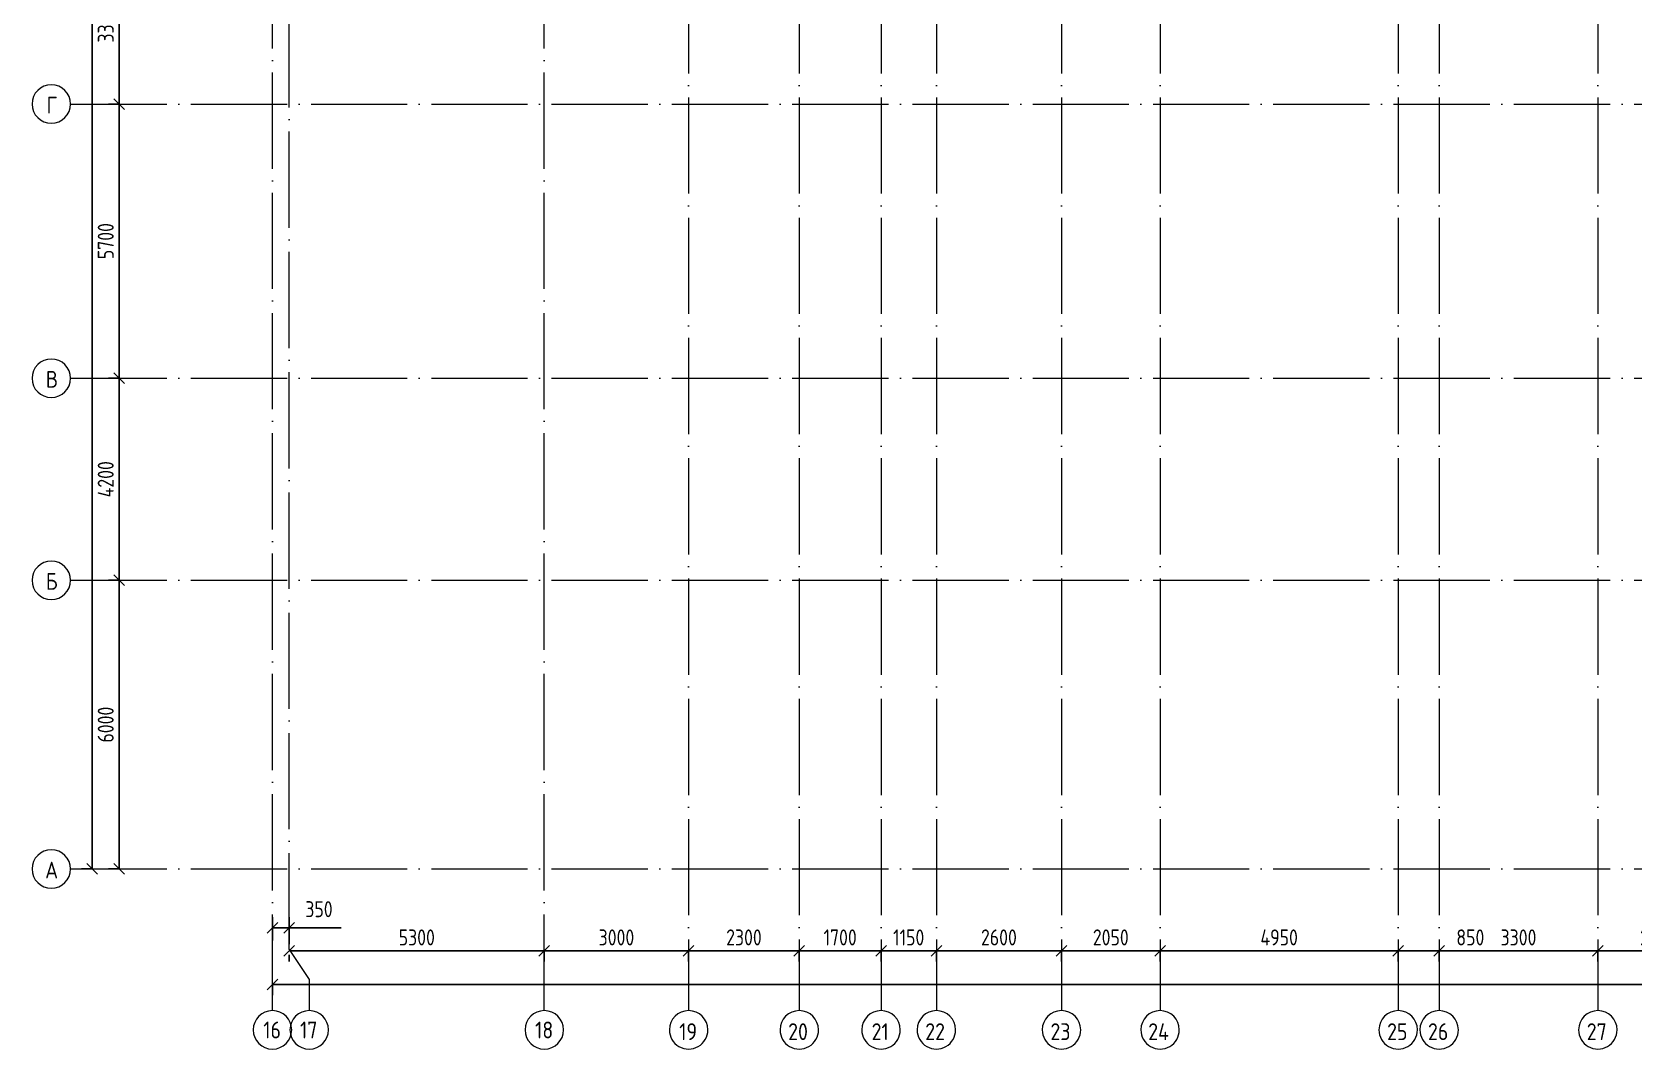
# Model space of a CAD drawing. Header units: millimetres. Extents: x -68946 to 690821, y -552984 to 293768.
# Drawn here: x 76440 to 109738, y -3737 to 17421 of the extents above; entities that cross this region are included whole.
import ezdxf

# ---------------------------------------------------------------- set-up
doc = ezdxf.new("R2010")
doc.units = ezdxf.units.MM
doc.linetypes.add('ADSK_Линия сетки', pattern=[2500, 2000, -250, 0, -250])
doc.layers.get('Defpoints').update_dxf_attribs({"color": 250})
for name, color, linetype, lineweight in [('A-____-____-DIMS', 250, 'Continuous', 9), ('S-GRID-____-IDEN', 250, 'Continuous', 9), ('S-GRID-____-OTLN', 250, 'Continuous', 9)]:
    doc.layers.add(name, color=color, linetype=linetype, lineweight=lineweight)
doc.styles.add('GOST Common', font='', dxfattribs={"width": 0.9, "height": 350})
doc.styles.get("Standard").update_dxf_attribs({"font": 'ГОСТ тип А.ttf'})
doc.styles.get('GOST Common').set_extended_font_data('GOST Common')
doc.dimstyles.new('А3', dxfattribs={"dimtxt": 333, "dimasz": 222, "dimexe": 222, "dimexo": 111, "dimgap": 111, "dimtad": 1, "dimtoh": 1, "dimdec": 0, "dimrnd": 0.0015, "dimzin": 0, "dimdsep": 46, "dimtxsty": 'Standard', "dimblk": 'OBLIQUE', "dimcen": 0, "dimclrd": 7, "dimclre": 7, "dimclrt": 7, "dimadec": 0, "dimazin": 0, "dimtfac": 1, "dimtdec": 0, "dimtofl": 0, "dimtmove": 0, "dimatfit": 3, "dimfxl": 1, "dimtolj": 1, "dimtzin": 0, "dimarcsym": 0})

# ---------------------------------------------------------------- blocks, each defined once
blk = doc.blocks.new('Ось сетки - Круг_Ø8 мм-39983606-АР1_Маркировочный план 1 этажа С2и3')
at = {"layer": 'S-GRID-____-IDEN'}
for start, end in [(360, 180), (180, 360)]:
    blk.add_arc((0, 0), 4, start, end, dxfattribs=at)
blk = doc.blocks.new('_Oblique')
at = {"color": 0, "linetype": 'ByBlock', "lineweight": -2}
blk.add_line((-0.5, -0.5), (0.5, 0.5), dxfattribs=at)
blk = doc.blocks.new('*D2518')
at = {"layer": 'A-____-____-DIMS', "color": 7, "lineweight": -2, "transparency": 16777216}
for p, q in [((81438, -1465), (81438, -978)), ((81788, -1539), (81788, -978)), ((81438, -1200), (81788, -1200)), ((81788, -1200), (82865, -1200))]:
    blk.add_line(p, q, dxfattribs=at)
at = {"layer": 'Defpoints', "color": 0, "lineweight": 30, "transparency": 16777216}
for p in [(81788, -1200), (81438, -1576), (81788, -1650)]:
    blk.add_point(p, dxfattribs=at)
at = {"layer": 'A-____-____-DIMS', "color": 7, "lineweight": -2, "transparency": 16777216, "xscale": 222, "yscale": 222, "zscale": 222, "rotation": 180}
blk.add_blockref('_Oblique', (81438, -1200), dxfattribs=at)
at = {"layer": 'A-____-____-DIMS', "color": 7, "lineweight": -2, "transparency": 16777216, "xscale": 222, "yscale": 222, "zscale": 222}
blk.add_blockref('_Oblique', (81788, -1200), dxfattribs=at)
at = {"layer": 'A-____-____-DIMS', "color": 7, "transparency": 16777216, "insert": (82121, -645), "char_height": 333, "width": 1.86, "attachment_point": 1, "line_spacing_factor": 1.022761}
blk.add_mtext('\\A1;350', dxfattribs=at)
blk = doc.blocks.new('*D2519')
at = {"layer": 'A-____-____-DIMS', "color": 7, "lineweight": -2, "transparency": 16777216}
for p, q in [((81788, -1676), (87088, -1676)), ((81788, -1761), (81788, -1898)), ((87088, -1687), (87088, -1898))]:
    blk.add_line(p, q, dxfattribs=at)
at = {"layer": 'Defpoints', "color": 0, "lineweight": 30, "transparency": 16777216}
for p in [(81788, -1650), (87088, -1576), (87088, -1676)]:
    blk.add_point(p, dxfattribs=at)
at = {"layer": 'A-____-____-DIMS', "color": 7, "lineweight": -2, "transparency": 16777216, "xscale": 222, "yscale": 222, "zscale": 222, "rotation": 180}
blk.add_blockref('_Oblique', (81788, -1676), dxfattribs=at)
at = {"layer": 'A-____-____-DIMS', "color": 7, "lineweight": -2, "transparency": 16777216, "xscale": 222, "yscale": 222, "zscale": 222}
blk.add_blockref('_Oblique', (87088, -1676), dxfattribs=at)
at = {"layer": 'A-____-____-DIMS', "color": 7, "transparency": 16777216, "insert": (84438, -1398), "char_height": 333, "width": 2.48, "attachment_point": 5}
blk.add_mtext('\\A1;5300', dxfattribs=at)
blk = doc.blocks.new('*D2520')
at = {"layer": 'A-____-____-DIMS', "color": 7, "lineweight": -2, "transparency": 16777216}
for p, q in [((87088, -1676), (90088, -1676)), ((87088, -1687), (87088, -1898)), ((90088, -1687), (90088, -1898))]:
    blk.add_line(p, q, dxfattribs=at)
at = {"layer": 'Defpoints', "color": 0, "lineweight": 30, "transparency": 16777216}
for p in [(87088, -1576), (90088, -1576), (90088, -1676)]:
    blk.add_point(p, dxfattribs=at)
at = {"layer": 'A-____-____-DIMS', "color": 7, "lineweight": -2, "transparency": 16777216, "xscale": 222, "yscale": 222, "zscale": 222, "rotation": 180}
blk.add_blockref('_Oblique', (87088, -1676), dxfattribs=at)
at = {"layer": 'A-____-____-DIMS', "color": 7, "lineweight": -2, "transparency": 16777216, "xscale": 222, "yscale": 222, "zscale": 222}
blk.add_blockref('_Oblique', (90088, -1676), dxfattribs=at)
at = {"layer": 'A-____-____-DIMS', "color": 7, "transparency": 16777216, "insert": (88588, -1398), "char_height": 333, "width": 2.48, "attachment_point": 5}
blk.add_mtext('\\A1;3000', dxfattribs=at)
blk = doc.blocks.new('*D2521')
at = {"layer": 'A-____-____-DIMS', "color": 7, "lineweight": -2, "transparency": 16777216}
for p, q in [((90088, -1676), (92388, -1676)), ((90088, -1687), (90088, -1898)), ((92388, -1687), (92388, -1898))]:
    blk.add_line(p, q, dxfattribs=at)
at = {"layer": 'Defpoints', "color": 0, "lineweight": 30, "transparency": 16777216}
for p in [(90088, -1576), (92388, -1576), (92388, -1676)]:
    blk.add_point(p, dxfattribs=at)
at = {"layer": 'A-____-____-DIMS', "color": 7, "lineweight": -2, "transparency": 16777216, "xscale": 222, "yscale": 222, "zscale": 222, "rotation": 180}
blk.add_blockref('_Oblique', (90088, -1676), dxfattribs=at)
at = {"layer": 'A-____-____-DIMS', "color": 7, "lineweight": -2, "transparency": 16777216, "xscale": 222, "yscale": 222, "zscale": 222}
blk.add_blockref('_Oblique', (92388, -1676), dxfattribs=at)
at = {"layer": 'A-____-____-DIMS', "color": 7, "transparency": 16777216, "insert": (91238, -1398), "char_height": 333, "width": 2.48, "attachment_point": 5}
blk.add_mtext('\\A1;2300', dxfattribs=at)
blk = doc.blocks.new('*D2522')
at = {"layer": 'A-____-____-DIMS', "color": 7, "lineweight": -2, "transparency": 16777216}
for p, q in [((92388, -1676), (94088, -1676)), ((92388, -1687), (92388, -1898)), ((94088, -1687), (94088, -1898))]:
    blk.add_line(p, q, dxfattribs=at)
at = {"layer": 'Defpoints', "color": 0, "lineweight": 30, "transparency": 16777216}
for p in [(92388, -1576), (94088, -1576), (94088, -1676)]:
    blk.add_point(p, dxfattribs=at)
at = {"layer": 'A-____-____-DIMS', "color": 7, "lineweight": -2, "transparency": 16777216, "xscale": 222, "yscale": 222, "zscale": 222, "rotation": 180}
blk.add_blockref('_Oblique', (92388, -1676), dxfattribs=at)
at = {"layer": 'A-____-____-DIMS', "color": 7, "lineweight": -2, "transparency": 16777216, "xscale": 222, "yscale": 222, "zscale": 222}
blk.add_blockref('_Oblique', (94088, -1676), dxfattribs=at)
at = {"layer": 'A-____-____-DIMS', "color": 7, "transparency": 16777216, "insert": (93238, -1398), "char_height": 333, "width": 2.3, "attachment_point": 5}
blk.add_mtext('\\A1;1700', dxfattribs=at)
blk = doc.blocks.new('*D2523')
at = {"layer": 'A-____-____-DIMS', "color": 7, "lineweight": -2, "transparency": 16777216}
for p, q in [((94088, -1676), (95238, -1676)), ((94088, -1687), (94088, -1898)), ((95238, -1687), (95238, -1898))]:
    blk.add_line(p, q, dxfattribs=at)
at = {"layer": 'Defpoints', "color": 0, "lineweight": 30, "transparency": 16777216}
for p in [(94088, -1576), (95238, -1576), (95238, -1676)]:
    blk.add_point(p, dxfattribs=at)
at = {"layer": 'A-____-____-DIMS', "color": 7, "lineweight": -2, "transparency": 16777216, "xscale": 222, "yscale": 222, "zscale": 222, "rotation": 180}
blk.add_blockref('_Oblique', (94088, -1676), dxfattribs=at)
at = {"layer": 'A-____-____-DIMS', "color": 7, "lineweight": -2, "transparency": 16777216, "xscale": 222, "yscale": 222, "zscale": 222}
blk.add_blockref('_Oblique', (95238, -1676), dxfattribs=at)
at = {"layer": 'A-____-____-DIMS', "color": 7, "transparency": 16777216, "insert": (94663, -1398), "char_height": 333, "width": 2.11, "attachment_point": 5}
blk.add_mtext('\\A1;1150', dxfattribs=at)
blk = doc.blocks.new('*D2524')
at = {"layer": 'A-____-____-DIMS', "color": 7, "lineweight": -2, "transparency": 16777216}
for p, q in [((95238, -1676), (97838, -1676)), ((95238, -1687), (95238, -1898)), ((97838, -1687), (97838, -1898))]:
    blk.add_line(p, q, dxfattribs=at)
at = {"layer": 'Defpoints', "color": 0, "lineweight": 30, "transparency": 16777216}
for p in [(95238, -1576), (97838, -1576), (97838, -1676)]:
    blk.add_point(p, dxfattribs=at)
at = {"layer": 'A-____-____-DIMS', "color": 7, "lineweight": -2, "transparency": 16777216, "xscale": 222, "yscale": 222, "zscale": 222, "rotation": 180}
blk.add_blockref('_Oblique', (95238, -1676), dxfattribs=at)
at = {"layer": 'A-____-____-DIMS', "color": 7, "lineweight": -2, "transparency": 16777216, "xscale": 222, "yscale": 222, "zscale": 222}
blk.add_blockref('_Oblique', (97838, -1676), dxfattribs=at)
at = {"layer": 'A-____-____-DIMS', "color": 7, "transparency": 16777216, "insert": (96538, -1398), "char_height": 333, "width": 2.48, "attachment_point": 5}
blk.add_mtext('\\A1;2600', dxfattribs=at)
blk = doc.blocks.new('*D2525')
at = {"layer": 'A-____-____-DIMS', "color": 7, "lineweight": -2, "transparency": 16777216}
for p, q in [((97838, -1676), (99888, -1676)), ((97838, -1687), (97838, -1898)), ((99888, -1687), (99888, -1898))]:
    blk.add_line(p, q, dxfattribs=at)
at = {"layer": 'Defpoints', "color": 0, "lineweight": 30, "transparency": 16777216}
for p in [(97838, -1576), (99888, -1576), (99888, -1676)]:
    blk.add_point(p, dxfattribs=at)
at = {"layer": 'A-____-____-DIMS', "color": 7, "lineweight": -2, "transparency": 16777216, "xscale": 222, "yscale": 222, "zscale": 222, "rotation": 180}
blk.add_blockref('_Oblique', (97838, -1676), dxfattribs=at)
at = {"layer": 'A-____-____-DIMS', "color": 7, "lineweight": -2, "transparency": 16777216, "xscale": 222, "yscale": 222, "zscale": 222}
blk.add_blockref('_Oblique', (99888, -1676), dxfattribs=at)
at = {"layer": 'A-____-____-DIMS', "color": 7, "transparency": 16777216, "insert": (98863, -1398), "char_height": 333, "width": 2.48, "attachment_point": 5}
blk.add_mtext('\\A1;2050', dxfattribs=at)
blk = doc.blocks.new('*D2526')
at = {"layer": 'A-____-____-DIMS', "color": 7, "lineweight": -2, "transparency": 16777216}
for p, q in [((99888, -1676), (104838, -1676)), ((99888, -1687), (99888, -1898)), ((104838, -1687), (104838, -1898))]:
    blk.add_line(p, q, dxfattribs=at)
at = {"layer": 'Defpoints', "color": 0, "lineweight": 30, "transparency": 16777216}
for p in [(99888, -1576), (104838, -1576), (104838, -1676)]:
    blk.add_point(p, dxfattribs=at)
at = {"layer": 'A-____-____-DIMS', "color": 7, "lineweight": -2, "transparency": 16777216, "xscale": 222, "yscale": 222, "zscale": 222, "rotation": 180}
blk.add_blockref('_Oblique', (99888, -1676), dxfattribs=at)
at = {"layer": 'A-____-____-DIMS', "color": 7, "lineweight": -2, "transparency": 16777216, "xscale": 222, "yscale": 222, "zscale": 222}
blk.add_blockref('_Oblique', (104838, -1676), dxfattribs=at)
at = {"layer": 'A-____-____-DIMS', "color": 7, "transparency": 16777216, "insert": (102363, -1398), "char_height": 333, "width": 2.57, "attachment_point": 5}
blk.add_mtext('\\A1;4950', dxfattribs=at)
blk = doc.blocks.new('*D2527')
at = {"layer": 'A-____-____-DIMS', "color": 7, "lineweight": -2, "transparency": 16777216}
for p, q in [((104838, -1676), (105688, -1676)), ((104838, -1687), (104838, -1898)), ((105688, -1676), (106765, -1676)), ((105688, -1687), (105688, -1898))]:
    blk.add_line(p, q, dxfattribs=at)
at = {"layer": 'Defpoints', "color": 0, "lineweight": 30, "transparency": 16777216}
for p in [(104838, -1576), (105688, -1576), (105688, -1676)]:
    blk.add_point(p, dxfattribs=at)
at = {"layer": 'A-____-____-DIMS', "color": 7, "lineweight": -2, "transparency": 16777216, "xscale": 222, "yscale": 222, "zscale": 222, "rotation": 180}
blk.add_blockref('_Oblique', (104838, -1676), dxfattribs=at)
at = {"layer": 'A-____-____-DIMS', "color": 7, "lineweight": -2, "transparency": 16777216, "xscale": 222, "yscale": 222, "zscale": 222}
blk.add_blockref('_Oblique', (105688, -1676), dxfattribs=at)
at = {"layer": 'A-____-____-DIMS', "color": 7, "transparency": 16777216, "insert": (106337, -1398), "char_height": 333, "width": 1.86, "attachment_point": 5}
blk.add_mtext('\\A1;850', dxfattribs=at)
blk = doc.blocks.new('*D2528')
at = {"layer": 'A-____-____-DIMS', "color": 7, "lineweight": -2, "transparency": 16777216}
for p, q in [((105688, -1676), (108988, -1676)), ((105688, -1687), (105688, -1898)), ((108988, -1687), (108988, -1898))]:
    blk.add_line(p, q, dxfattribs=at)
at = {"layer": 'Defpoints', "color": 0, "lineweight": 30, "transparency": 16777216}
for p in [(105688, -1576), (108988, -1576), (108988, -1676)]:
    blk.add_point(p, dxfattribs=at)
at = {"layer": 'A-____-____-DIMS', "color": 7, "lineweight": -2, "transparency": 16777216, "xscale": 222, "yscale": 222, "zscale": 222, "rotation": 180}
blk.add_blockref('_Oblique', (105688, -1676), dxfattribs=at)
at = {"layer": 'A-____-____-DIMS', "color": 7, "lineweight": -2, "transparency": 16777216, "xscale": 222, "yscale": 222, "zscale": 222}
blk.add_blockref('_Oblique', (108988, -1676), dxfattribs=at)
at = {"layer": 'A-____-____-DIMS', "color": 7, "transparency": 16777216, "insert": (107338, -1398), "char_height": 333, "width": 2.48, "attachment_point": 5}
blk.add_mtext('\\A1;3300', dxfattribs=at)
blk = doc.blocks.new('*D2529')
at = {"layer": 'A-____-____-DIMS', "color": 7, "lineweight": -2, "transparency": 16777216}
for p, q in [((108988, -1676), (111488, -1676)), ((108988, -1687), (108988, -1898)), ((111488, -1687), (111488, -1898))]:
    blk.add_line(p, q, dxfattribs=at)
at = {"layer": 'Defpoints', "color": 0, "lineweight": 30, "transparency": 16777216}
for p in [(108988, -1576), (111488, -1576), (111488, -1676)]:
    blk.add_point(p, dxfattribs=at)
at = {"layer": 'A-____-____-DIMS', "color": 7, "lineweight": -2, "transparency": 16777216, "xscale": 222, "yscale": 222, "zscale": 222, "rotation": 180}
blk.add_blockref('_Oblique', (108988, -1676), dxfattribs=at)
at = {"layer": 'A-____-____-DIMS', "color": 7, "lineweight": -2, "transparency": 16777216, "xscale": 222, "yscale": 222, "zscale": 222}
blk.add_blockref('_Oblique', (111488, -1676), dxfattribs=at)
at = {"layer": 'A-____-____-DIMS', "color": 7, "transparency": 16777216, "insert": (110238, -1398), "char_height": 333, "width": 2.48, "attachment_point": 5}
blk.add_mtext('\\A1;2500', dxfattribs=at)
blk = doc.blocks.new('*D2546')
at = {"layer": 'A-____-____-DIMS', "color": 7, "lineweight": -2, "transparency": 16777216}
for p, q in [((81438, -2376), (165038, -2376)), ((81438, -2387), (81438, -2598)), ((165038, -2387), (165038, -2598))]:
    blk.add_line(p, q, dxfattribs=at)
at = {"layer": 'Defpoints', "color": 0, "lineweight": 30, "transparency": 16777216}
for p in [(81438, -2276), (165038, -2276), (165038, -2376)]:
    blk.add_point(p, dxfattribs=at)
at = {"layer": 'A-____-____-DIMS', "color": 7, "lineweight": -2, "transparency": 16777216, "xscale": 222, "yscale": 222, "zscale": 222, "rotation": 180}
blk.add_blockref('_Oblique', (81438, -2376), dxfattribs=at)
at = {"layer": 'A-____-____-DIMS', "color": 7, "lineweight": -2, "transparency": 16777216, "xscale": 222, "yscale": 222, "zscale": 222}
blk.add_blockref('_Oblique', (165038, -2376), dxfattribs=at)
at = {"layer": 'A-____-____-DIMS', "color": 7, "transparency": 16777216, "insert": (123238, -2098), "char_height": 333, "width": 3.1, "attachment_point": 5}
blk.add_mtext('\\A1;83600', dxfattribs=at)
blk = doc.blocks.new('*D2559')
at = {"layer": 'A-____-____-DIMS', "color": 7, "lineweight": -2, "transparency": 16777216}
for p, q in [((78238, 19225), (78027, 19225)), ((78249, 19225), (78249, 15925)), ((78238, 15925), (78027, 15925))]:
    blk.add_line(p, q, dxfattribs=at)
at = {"layer": 'Defpoints', "color": 0, "lineweight": 30, "transparency": 16777216}
for p in [(78349, 19225), (78249, 15925), (78349, 15925)]:
    blk.add_point(p, dxfattribs=at)
at = {"layer": 'A-____-____-DIMS', "color": 7, "lineweight": -2, "transparency": 16777216, "xscale": 222, "yscale": 222, "zscale": 222}
for p, rotation in [((78249, 19225), 90), ((78249, 15925), 270)]:
    blk.add_blockref('_Oblique', p, dxfattribs=dict(at, rotation=rotation))
at = {"layer": 'A-____-____-DIMS', "color": 7, "transparency": 16777216, "insert": (77972, 17575), "char_height": 333, "width": 2.48, "attachment_point": 5, "rotation": 90}
blk.add_mtext('\\A1;3300', dxfattribs=at)
blk = doc.blocks.new('*D2560')
at = {"layer": 'A-____-____-DIMS', "color": 7, "lineweight": -2, "transparency": 16777216}
for p, q in [((78238, 15925), (78027, 15925)), ((78249, 15925), (78249, 10225)), ((78238, 10225), (78027, 10225))]:
    blk.add_line(p, q, dxfattribs=at)
at = {"layer": 'Defpoints', "color": 0, "lineweight": 30, "transparency": 16777216}
for p in [(78349, 15925), (78249, 10225), (78349, 10225)]:
    blk.add_point(p, dxfattribs=at)
at = {"layer": 'A-____-____-DIMS', "color": 7, "lineweight": -2, "transparency": 16777216, "xscale": 222, "yscale": 222, "zscale": 222}
for p, rotation in [((78249, 15925), 90), ((78249, 10225), 270)]:
    blk.add_blockref('_Oblique', p, dxfattribs=dict(at, rotation=rotation))
at = {"layer": 'A-____-____-DIMS', "color": 7, "transparency": 16777216, "insert": (77972, 13075), "char_height": 333, "width": 2.48, "attachment_point": 5, "rotation": 90}
blk.add_mtext('\\A1;5700', dxfattribs=at)
blk = doc.blocks.new('*D2561')
at = {"layer": 'A-____-____-DIMS', "color": 7, "lineweight": -2, "transparency": 16777216}
for p, q in [((78238, 10225), (78027, 10225)), ((78249, 10225), (78249, 6025)), ((78238, 6025), (78027, 6025))]:
    blk.add_line(p, q, dxfattribs=at)
at = {"layer": 'Defpoints', "color": 0, "lineweight": 30, "transparency": 16777216}
for p in [(78349, 10225), (78249, 6025), (78349, 6025)]:
    blk.add_point(p, dxfattribs=at)
at = {"layer": 'A-____-____-DIMS', "color": 7, "lineweight": -2, "transparency": 16777216, "xscale": 222, "yscale": 222, "zscale": 222}
for p, rotation in [((78249, 10225), 90), ((78249, 6025), 270)]:
    blk.add_blockref('_Oblique', p, dxfattribs=dict(at, rotation=rotation))
at = {"layer": 'A-____-____-DIMS', "color": 7, "transparency": 16777216, "insert": (77972, 8125), "char_height": 333, "width": 2.57, "attachment_point": 5, "rotation": 90}
blk.add_mtext('\\A1;4200', dxfattribs=at)
blk = doc.blocks.new('*D2562')
at = {"layer": 'A-____-____-DIMS', "color": 7, "lineweight": -2, "transparency": 16777216}
for p, q in [((78238, 6025), (78027, 6025)), ((78249, 6025), (78249, 25)), ((78238, 25), (78027, 25))]:
    blk.add_line(p, q, dxfattribs=at)
at = {"layer": 'Defpoints', "color": 0, "lineweight": 30, "transparency": 16777216}
for p in [(78349, 6025), (78249, 25), (78349, 25)]:
    blk.add_point(p, dxfattribs=at)
at = {"layer": 'A-____-____-DIMS', "color": 7, "lineweight": -2, "transparency": 16777216, "xscale": 222, "yscale": 222, "zscale": 222}
for p, rotation in [((78249, 6025), 90), ((78249, 25), 270)]:
    blk.add_blockref('_Oblique', p, dxfattribs=dict(at, rotation=rotation))
at = {"layer": 'A-____-____-DIMS', "color": 7, "transparency": 16777216, "insert": (77972, 3025), "char_height": 333, "width": 2.48, "attachment_point": 5, "rotation": 90}
blk.add_mtext('\\A1;6000', dxfattribs=at)
blk = doc.blocks.new('*D2563')
at = {"layer": 'A-____-____-DIMS', "color": 7, "lineweight": -2, "transparency": 16777216}
for p, q in [((77676, 58375), (77465, 58375)), ((77687, 58375), (77687, 25)), ((77676, 25), (77465, 25))]:
    blk.add_line(p, q, dxfattribs=at)
at = {"layer": 'Defpoints', "color": 0, "lineweight": 30, "transparency": 16777216}
for p in [(77787, 58375), (77687, 25), (77787, 25)]:
    blk.add_point(p, dxfattribs=at)
at = {"layer": 'A-____-____-DIMS', "color": 7, "lineweight": -2, "transparency": 16777216, "xscale": 222, "yscale": 222, "zscale": 222}
for p, rotation in [((77687, 58375), 90), ((77687, 25), 270)]:
    blk.add_blockref('_Oblique', p, dxfattribs=dict(at, rotation=rotation))
at = {"layer": 'A-____-____-DIMS', "color": 7, "transparency": 16777216, "insert": (77409, 29200), "char_height": 333, "width": 3.1, "attachment_point": 5, "rotation": 90}
blk.add_mtext('\\A1;58350', dxfattribs=at)

msp = doc.modelspace()

# ---------------------------------------------------------------- linework, layer by layer
at = {"layer": 'S-GRID-____-OTLN', "color": 18, "linetype": 'ADSK_Линия сетки', "true_color": 0x000000}
for p, q in [((81437.9138, -2919.5356), (81437.9138, 61202.0045)), ((87087.9138, -2919.5356), (87087.9138, 61063.6538)), ((90087.9138, 61063.6538), (90087.9138, -2919.5356)), ((92387.9138, 61063.6538), (92387.9138, -2919.5356)), ((94087.9138, 61063.6538), (94087.9138, -2919.5356)), ((95237.9138, 61063.6538), (95237.9138, -2919.5356)), ((97837.9138, 61063.6538), (97837.9138, -2919.5356)), ((99887.9138, 61063.6538), (99887.9138, -2919.5356)), ((104837.9138, 61063.6538), (104837.9138, -2919.5356)), ((105687.9138, 61063.6538), (105687.9138, -2919.5356)), ((108987.9138, 61063.6538), (108987.9138, -2919.5356)), ((81787.9138, -1649.5356), (81787.9138, 59932.0045)), ((77240.3519, 15925), (168626.8279, 15925)), ((77240.3519, 10225), (168626.8279, 10225)), ((77240.3519, 6025), (168626.8279, 6025)), ((77240.3519, 25), (168626.8279, 25))]:
    msp.add_line(p, q, dxfattribs=at)
at = {"layer": 'S-GRID-____-OTLN', "color": 18, "true_color": 0x000000}
for p, q in [((81787.9138, -1649.5356), (82201.7478, -2276.0292)), ((82201.7478, -2276.0292), (82201.7478, -2919.5356))]:
    msp.add_line(p, q, dxfattribs=at)

# ---------------------------------------------------------------- block references
at = {"layer": 'S-GRID-____-IDEN', "color": 18, "true_color": 0x000000, "xscale": 99.99999999999993, "yscale": 99.99999999999993, "zscale": 99.99999999999993}
for p, rotation in [((76840.3519, 15925), 269.9999999999994), ((76840.3519, 10225), 269.9999999999994), ((76840.3519, 6025), 269.9999999999994), ((76840.3519, 25), 269.9999999999994), ((90087.9138, -3319.5356), 180), ((92387.9138, -3319.5356), 180), ((94087.9138, -3319.5356), 180), ((95237.9138, -3319.5356), 180), ((97837.9138, -3319.5356), 180), ((99887.9138, -3319.5356), 180), ((104837.9138, -3319.5356), 180), ((105687.9138, -3319.5356), 180), ((108987.9138, -3319.5356), 180)]:
    msp.add_blockref('Ось сетки - Круг_Ø8 мм-39983606-АР1_Маркировочный план 1 этажа С2и3', p, dxfattribs=dict(at, rotation=rotation))
for p in [(81437.9138, -3319.5356), (82201.7478, -3319.5356), (87087.9138, -3319.5356)]:
    msp.add_blockref('Ось сетки - Круг_Ø8 мм-39983606-АР1_Маркировочный план 1 этажа С2и3', p, dxfattribs=at)

# ---------------------------------------------------------------- texts
at = {"layer": 'S-GRID-____-IDEN', "color": 18, "true_color": 0x000000, "char_height": 350, "attachment_point": 1, "style": 'GOST Common'}
for s, insert, width in [('\\fGOST Common|b0|i0|c204|p34|;\\W.9;Г', (76741.879, 16077.5869), 274.177125), ('\\fGOST Common|b0|i0|c204|p34|;\\W.9;В', (76727.029, 10377.5869), 310.253062), ('\\fGOST Common|b0|i0|c204|p34|;\\W.9;Б', (76727.029, 6177.5869), 310.253062), ('\\fGOST Common|b0|i0|c204|p34|;\\W.9;А', (76712.179, 177.5869), 346.329), ('16', (81246.7332, -3147.0022), 461.772), ('17', (82010.5672, -3147.0022), 461.772), ('18', (86896.7332, -3147.0022), 461.772), ('19', (89892.0945, -3182.2564), 461.772), ('20', (92156.5445, -3182.2564), 548.35425), ('21', (93892.0945, -3182.2564), 461.772), ('22', (95006.5445, -3182.2564), 548.35425), ('23', (97609.2445, -3182.2564), 541.139062), ('24', (99641.2445, -3182.2564), 584.430187), ('25', (104606.5445, -3182.2564), 548.35425), ('26', (105456.5445, -3182.2564), 548.35425), ('27', (108756.5445, -3182.2564), 548.35425)]:
    msp.add_mtext(s, dxfattribs=dict(at, insert=insert, width=width))

# ---------------------------------------------------------------- dimensions: what is measured, and where the dimension line sits
at = {"layer": 'A-____-____-DIMS', "color": 18, "true_color": 0x000000}
for base, p1, p2, picture, middle in [((77686.582, 25), (77786.5669, 58375), (77786.5669, 25), '*D2563', (77409.082, 29200)), ((78249.446, 15925), (78349.4309, 19225), (78349.4309, 15925), '*D2559', (77971.946, 17575)), ((78249.446, 10225), (78349.4309, 15925), (78349.4309, 10225), '*D2560', (77971.946, 13075)), ((78249.446, 6025), (78349.4309, 10225), (78349.4309, 6025), '*D2561', (77971.946, 8125)), ((78249.446, 25), (78349.4309, 6025), (78349.4309, 25), '*D2562', (77971.946, 3025))]:
    dim = msp.add_linear_dim(base=base, p1=p1, p2=p2, angle=90, dimstyle='А3', dxfattribs=at)
    dim.commit()
    dim.dimension.update_dxf_attribs({"geometry": picture, "text_midpoint": middle})
dim = msp.add_linear_dim(base=(81787.9138, -1200.4161), p1=(81437.9138, -1575.6302), p2=(81787.9138, -1649.5356), dimstyle='А3', dxfattribs=at)
dim.commit()
dim.dimension.update_dxf_attribs({"geometry": '*D2518', "text_midpoint": (82437.2638, -1200.4161), "dimtype": 160})
for base, p1, p2, picture, middle in [((87087.9138, -1675.6151), (81787.9138, -1649.5356), (87087.9138, -1575.6302), '*D2519', (84437.9138, -1398.1151)), ((90087.9138, -1675.6151), (87087.9138, -1575.6302), (90087.9138, -1575.6302), '*D2520', (88587.9138, -1398.1151)), ((92387.9138, -1675.6151), (90087.9138, -1575.6302), (92387.9138, -1575.6302), '*D2521', (91237.9138, -1398.1151)), ((94087.9138, -1675.6151), (92387.9138, -1575.6302), (94087.9138, -1575.6302), '*D2522', (93237.9138, -1398.1151)), ((95237.9138, -1675.6151), (94087.9138, -1575.6302), (95237.9138, -1575.6302), '*D2523', (94662.9138, -1398.1151)), ((97837.9138, -1675.6151), (95237.9138, -1575.6302), (97837.9138, -1575.6302), '*D2524', (96537.9138, -1398.1151)), ((99887.9138, -1675.6151), (97837.9138, -1575.6302), (99887.9138, -1575.6302), '*D2525', (98862.9138, -1398.1151)), ((104837.9138, -1675.6151), (99887.9138, -1575.6302), (104837.9138, -1575.6302), '*D2526', (102362.9138, -1398.1151)), ((105687.9138, -1675.6151), (104837.9138, -1575.6302), (105687.9138, -1575.6302), '*D2527', (106337.2638, -1398.1151)), ((108987.9138, -1675.6151), (105687.9138, -1575.6302), (108987.9138, -1575.6302), '*D2528', (107337.9138, -1398.1151)), ((111487.9138, -1675.6151), (108987.9138, -1575.6302), (111487.9138, -1575.6302), '*D2529', (110237.9138, -1398.1151)), ((165037.9138, -2375.6151), (81437.9138, -2275.6302), (165037.9138, -2275.6302), '*D2546', (123237.9138, -2098.1151))]:
    dim = msp.add_linear_dim(base=base, p1=p1, p2=p2, dimstyle='А3', dxfattribs=at)
    dim.commit()
    dim.dimension.update_dxf_attribs({"geometry": picture, "text_midpoint": middle})

doc.saveas('drawing.dxf')
